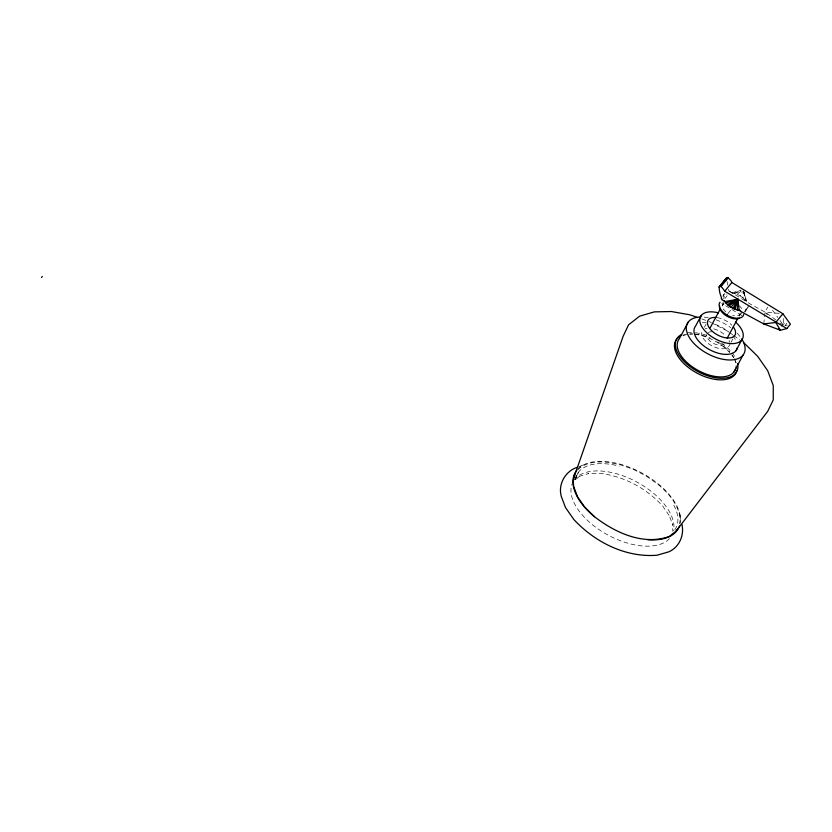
<?xml version="1.0" encoding="UTF-8"?>
<svg xmlns="http://www.w3.org/2000/svg" width="832" height="832" viewBox="0 0 832 832"><rect width="100%" height="100%" fill="white"/><g stroke="black" fill="none" stroke-linecap="round" stroke-linejoin="round"><path stroke-width="0.62" stroke-dasharray="4.16 3.12" d="M729.175 291.075L746.314 301.59L743.018 297.898L743.257 290.711M763.734 323.929L764.41 317.99M764.546 316.805L765.086 312.062L767.749 307.112M574.891 479.825L578.261 472.69L574.704 479.315A56.191 30.191 28.3 0 1 635.367 481.229A56.191 30.191 28.3 0 1 673.566 530.65M743.018 297.898L740.22 295.89L742.269 291.637M704.382 327.267L706.118 324.033M722.966 296.764L724.142 294.57A13.468 7.238 28.3 0 0 723.362 298.345M739.95 314.475L739.128 316.014A10.015 5.377 28.3 0 0 739.71 313.196M745.254 311.875L747.032 308.578M730.506 343.262L728.77 346.497A15.382 8.258 28.3 0 1 712.171 345.966A15.382 8.258 28.3 0 1 701.719 332.446M731.089 342.181L732.836 338.957M722.998 295.454L724.578 293.509M722.051 299.822L726.804 293.998M724.818 298.615L727.189 295.703M728 313.487L731.068 309.733M743.465 312.946L749.164 305.958M781.602 326.466L783.692 323.908L787.145 323.003L785.065 325.562M575.463 479.523L580.216 475.842L579.02 476.403L588.619 473.554L588.026 473.616L599.487 473.273C623.646 476.102 646.422 488.166 662.75 506.126L669.469 515.913L669.198 515.403L672.859 525.127L672.672 523.848L672.766 531.274M730.777 292.604L737.1 294.268L741.52 290.867M735.03 293.55L741.229 290.524M579.03 466.638L583.783 464.734M733.876 293.145L740.938 290.42M731.983 292.812L741.031 290.17M785.044 325.603L787.186 325.042M779.085 313.394L765.086 312.062L750.589 304.21L746.699 301.818L743.974 291.97M701.75 318.947L706.534 320.611M727.366 331.032L712.192 323.149M737.1 294.268L740.22 295.89M708.916 321.443L711.308 322.691M741.728 315.557L722.935 304.054L722.114 305.594A10.015 5.377 28.3 0 1 724.974 304.179M729.508 332.55L732.628 334.776M733.668 335.525L739.908 339.986M776.027 320.06L765.086 312.062L767.437 314.85M780 322.972L782.985 325.156M772.574 310.284L777.847 317.491M780.01 320.455L782.652 324.074M743.891 291.928L746.314 301.59M743.808 291.793L745.857 300.934M727.054 281.549L727.792 285.106M679.973 514.686L681.221 520.79M743.746 291.876L745.316 300.154M783.328 318.604L783.869 324.667M578.011 469.747A58.167 31.252 28.3 0 1 605.852 462.145L619.403 464.485L633.214 469.29L646.578 476.226L658.767 485.025A58.167 31.252 28.3 0 1 679.567 523.775M669.438 538.637A56.191 30.191 28.3 0 1 606.757 534.373A56.191 30.191 28.3 0 1 571.938 484.234M577.647 469.206A58.677 31.522 28.3 0 1 641.17 472.607A58.677 31.522 28.3 0 1 680.087 523.702M575.13 479.19A56.285 30.243 28.3 0 1 619.185 466.128M673.826 505.242A56.285 30.243 28.3 0 1 674.149 530.598M682.864 335.182A34.185 18.366 28.3 0 1 685.235 334.558M689.884 334.069A34.185 18.366 28.3 0 1 692.307 334.1M694.626 334.287A34.185 18.366 28.3 0 1 729.737 352.518M732.046 355.337A34.185 18.366 28.3 0 1 733.439 357.344M735.218 360.516A34.185 18.366 28.3 0 1 736.174 362.866M702.322 322.795A23.733 12.75 28.3 0 1 705.931 322.608M714.958 324.324A23.733 12.75 28.3 0 1 728.811 332.02M732.857 335.993A23.733 12.75 28.3 0 1 735.738 340.142M724.214 343.699A10.015 5.377 28.3 0 1 713.398 343.366A10.015 5.377 28.3 0 1 706.597 334.558M708.375 332.363A10.015 5.377 28.3 0 1 712.13 331.822M705.234 328.754A15.382 8.258 28.3 0 1 707.034 328.318M713.752 328.879A15.382 8.258 28.3 0 1 726.024 335.993M729.113 340.454A15.382 8.258 28.3 0 1 729.664 342.181M683.114 335.785A32.094 17.243 28.3 0 1 687.315 334.391M689.52 334.058A32.094 17.243 28.3 0 1 692.806 333.923M695.115 334.038A32.094 17.243 28.3 0 1 710.195 338.021M717.631 341.879A32.094 17.243 28.3 0 1 729.789 352.04M731.952 354.838A32.094 17.243 28.3 0 1 733.678 357.646M734.24 358.758A32.094 17.243 28.3 0 1 735.966 366.881M687.326 332.81A34.185 18.366 28.3 0 1 693.129 332.561M695.448 332.748A34.185 18.366 28.3 0 1 709.28 336.398M721.521 343.075A34.185 18.366 28.3 0 1 731.297 351.822M732.108 352.799A34.185 18.366 28.3 0 1 735.446 357.791M717.153 317.616A15.382 8.258 28.3 0 1 731.817 325.229M704.226 317.117A32.094 17.243 28.3 0 1 710.372 318.105M716.019 319.79A32.094 17.243 28.3 0 1 730.683 327.6M737.235 333.289A32.094 17.243 28.3 0 1 741.062 337.917M721.76 303.399A12.106 6.5 28.3 0 1 723.788 302.796M740.834 311.646A12.106 6.5 28.3 0 1 741.603 313.706M740.553 313.206A10.015 5.377 28.3 0 1 732.722 315.526M725.92 312A10.015 5.377 28.3 0 1 724.121 303.139M738.878 305.594A13.468 7.238 28.3 0 1 742.81 310.201M747.833 306.862A13.468 7.238 28.3 0 1 743.184 310.482M730.361 291.814A2.465 2.07 39.2 0 1 728.426 289.255"/><path stroke-width="1.25" d="M786.833 328.567L780.416 330.252L763.734 323.929L743.465 312.946L739.19 310.326L737.797 299.25L724.859 301.558L722.051 299.822A2.465 2.07 39.2 0 1 721.417 297.398C718.567 291.21 717.486 279.656 724.724 291.242L786.833 328.567L790.4 324.199L782.891 313.758L731.848 282.506C731.942 281.008 725.889 274.778 726.554 279.188M41.6 277.482L42.307 276.442M740.407 310.544L737.298 309.993L737.797 299.25L725.858 302.983L724.225 300.633M735.062 309.213L737.797 299.25L727.449 304.554M573.737 478.015L623.116 336.336L628.566 324.802L639.631 316.17L654.337 311.875L671.372 311.532L689.801 314.787L696.966 317.283M737.298 309.993L734.074 308.87L737.797 299.25L728.156 305.24L725.858 302.983M732.992 308.308L737.797 299.25L729.134 305.947M688.438 321.797L679.328 338.718A32.094 17.243 28.3 0 0 699.213 371.02A32.094 17.243 28.3 0 0 735.79 368.035M701.334 315.38L695.542 326.144A23.733 12.75 28.3 0 0 710.247 350.033A23.733 12.75 28.3 0 0 737.298 347.828M710.185 327.746L720.325 308.911M727.199 338.166L737.932 318.23M735.873 350.844L741.676 340.07M733.866 372.112L742.976 355.191M576.857 470.101A58.677 31.522 28.3 0 0 594.318 516.63L594.537 516.766C615.077 532.605 643.219 545.792 669.209 536.474L676.073 531.159L767.676 411.393L773.25 399.922L773.261 385.559L767.718 370.75L757.702 356.366L744.068 342.971M719.254 286.728L726.804 277.597M719.16 287.009L726.284 278.273M719.16 287.321L727.106 277.524M720.314 286.291L727.438 277.545M720.637 286.395L727.761 277.659M720.928 286.582L728.052 277.846M724.724 291.242L731.848 282.506M726.814 314.943L727.282 314.371M763.734 323.929L775.767 322.494L782.891 313.758M728.156 305.24L730.954 307.247L737.797 299.25M577.845 467.116C565.656 470.683 557.794 483.974 561.288 496.371L565.458 507.478L573.758 519.407C594.734 542.09 625.57 557.721 656.958 555.246L668.824 551.824C679.224 547.248 684.424 535.319 681.97 524.462M647.452 539.646L647.691 539.708A58.677 31.522 28.3 0 0 679.442 526.001M730.954 307.247L734.074 308.87M778.357 328.983L780.416 330.252L775.767 322.494M594.537 516.766L584.615 507.021L577.564 496.85L573.851 486.959A58.167 31.252 28.3 0 1 574.798 474.635M677.425 529.246A58.167 31.252 28.3 0 1 676.073 531.159M737.62 363.605A34.185 18.366 28.3 0 1 698.734 372.029A34.185 18.366 28.3 0 1 681.585 334.506M735.498 322.015A23.733 12.75 28.3 0 1 734.282 343.502A23.733 12.75 28.3 0 1 701.334 325.801A23.733 12.75 28.3 0 1 718.494 312.884M736.861 370.396A34.185 18.366 28.3 0 1 694.959 371.946A34.185 18.366 28.3 0 1 679.578 336.7M733.325 326.997A15.382 8.258 28.3 0 1 728.478 338.021A15.382 8.258 28.3 0 1 708.874 327.257A15.382 8.258 28.3 0 1 716.009 317.481M741.697 338.863A32.094 17.243 28.3 0 1 729.872 359.986A32.094 17.243 28.3 0 1 690.134 338.759A32.094 17.243 28.3 0 1 700.794 317.002M739.471 318.209A12.106 6.5 28.3 0 1 726.45 315.91A12.106 6.5 28.3 0 1 719.607 306.041M743.694 314.558A13.468 7.238 28.3 0 1 728.343 315.806A13.468 7.238 28.3 0 1 720.002 302.255"/></g></svg>
